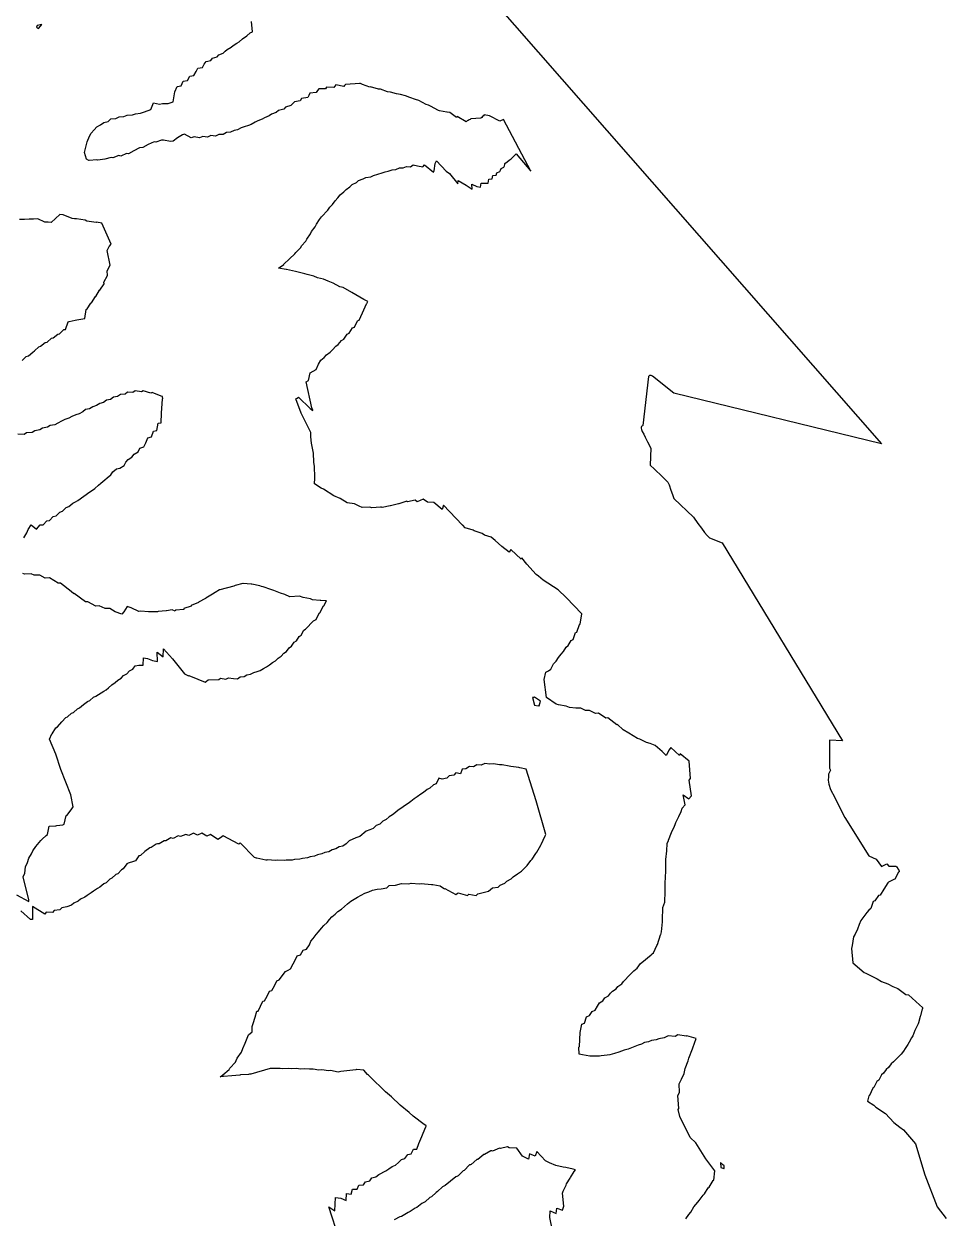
# Model space of a CAD drawing. Header units: metres. Extents: x 706349 to 713144, y 2649082 to 2655455.
# Drawn here: x 707051.3 to 707346.7, y 2653064.9 to 2653447.3 of the extents above; entities that cross this region are included whole.
import ezdxf

# ---------------------------------------------------------------- set-up
doc = ezdxf.new("R2010")
doc.units = ezdxf.units.M
doc.layers.add('C-TOPO-MAJR', color=9, linetype='Continuous')
doc.layers.add('C-TOPO-MINR', color=8, linetype='Continuous')

msp = doc.modelspace()

# ---------------------------------------------------------------- linework, layer by layer
at = {"layer": 'C-TOPO-MAJR', "color": 9, "linetype": 'Continuous', "lineweight": -3, "flags": 128}
msp.add_lwpolyline([(707263.3, 2653064.66), (707264.27, 2653066.04), (707264.92, 2653066.77), (707265.88, 2653068.51), (707267.12, 2653069.96), (707267.63, 2653070.47), (707268.83, 2653072.25), (707269.24, 2653072.6), (707270.49, 2653074.53), (707270.81, 2653074.75), (707272.08, 2653076.86), (707272.3, 2653076.97), (707272.61, 2653079.99), (707269.69, 2653083.83), (707266.49, 2653088.96), (707264.75, 2653090.65), (707261.35, 2653097.44), (707260.87, 2653099.6), (707261.05, 2653099.93), (707260.76, 2653104.12), (707261.27, 2653105.13), (707261.23, 2653107.83), (707261.95, 2653109.35), (707262.8, 2653111.17), (707263.13, 2653112.73), (707264.07, 2653115.24), (707264.28, 2653116.12), (707265.47, 2653119.03), (707265.6, 2653119.4), (707266.63, 2653122.35), (707263.67, 2653123.23), (707263.41, 2653123.12), (707260.77, 2653123.55), (707259.89, 2653123.05), (707257.66, 2653123.25), (707257.05, 2653122.9), (707256.42, 2653122.54), (707254.62, 2653122.32), (707253.84, 2653121.96), (707252.27, 2653121.75), (707251.39, 2653121.35), (707250.07, 2653121.07), (707249.15, 2653120.55), (707248, 2653120.26), (707246.97, 2653119.82), (707245.88, 2653119.36), (707244.88, 2653119), (707243.59, 2653118.6), (707241.86, 2653117.96), (707240.47, 2653117.56), (707238.92, 2653117.15), (707238.15, 2653117), (707236.25, 2653116.84), (707235.64, 2653116.72), (707235.07, 2653116.69), (707232.97, 2653116.74), (707232.6, 2653116.7), (707230.17, 2653117.14), (707229.12, 2653117.39), (707229.02, 2653119.64), (707229.21, 2653119.79), (707229.52, 2653124.34), (707230.05, 2653126.97), (707230.86, 2653127.34), (707231.52, 2653129.3), (707232.47, 2653129.72), (707233.28, 2653131.02), (707234.31, 2653131.48), (707235.07, 2653132.7), (707235.7, 2653133.81), (707236.77, 2653134.48), (707237.42, 2653135.35), (707238.55, 2653136.05), (707239.17, 2653136.87), (707239.83, 2653137.53), (707241.01, 2653138.29), (707241.56, 2653139.06), (707242.78, 2653139.83), (707243.3, 2653140.58), (707243.88, 2653141.17), (707244.99, 2653142.31), (707245.53, 2653142.85), (707246.7, 2653144.09), (707247.73, 2653144.9), (707248.81, 2653146.38), (707249.24, 2653146.75), (707252.18, 2653149.21), (707252.55, 2653149.52), (707252.94, 2653149.81), (707253.98, 2653152.19), (707254.21, 2653152.43), (707255.21, 2653155.57), (707255.26, 2653155.63), (707255.52, 2653156.54), (707255.83, 2653159.75), (707255.83, 2653160.3), (707255.91, 2653164.36), (707256.54, 2653166.02), (707256.67, 2653169.49), (707256.66, 2653172.06), (707256.85, 2653174.15), (707256.86, 2653175.9), (707256.95, 2653178.66), (707256.95, 2653179.65), (707257.23, 2653182.49), (707257.33, 2653184.78), (707257.74, 2653185.81), (707257.79, 2653185.9), (707258.75, 2653188.39), (707259.68, 2653190.35), (707259.89, 2653190.88), (707260.13, 2653191.56), (707261.02, 2653193.49), (707261.85, 2653195.03), (707262.15, 2653196.15), (707263.1, 2653197.17), (707262.49, 2653200.45), (707264.27, 2653199.1), (707265.14, 2653200.05), (707264.41, 2653205.09), (707264.84, 2653205.65), (707264.43, 2653211.18), (707261.51, 2653213.54), (707261.29, 2653213.03), (707258.56, 2653215.52), (707258.02, 2653214.8), (707257, 2653212.98), (707255.72, 2653214.32), (707253.54, 2653216.16), (707251.92, 2653216.83), (707250.75, 2653217.14), (707248.6, 2653218.27), (707247.84, 2653218.43), (707245.1, 2653220.15), (707243.29, 2653221.26), (707241.45, 2653222.97), (707241.21, 2653222.85), (707238.28, 2653225.1), (707237.68, 2653224.92), (707235.34, 2653226.51), (707234.34, 2653226.42), (707232.51, 2653227.44), (707231.2, 2653227.38), (707229.72, 2653228.11), (707228.08, 2653228.18), (707226.1, 2653228.4), (707225.04, 2653228.77), (707222.5, 2653229.22), (707221.82, 2653229.46), (707218.68, 2653231.62), (707217.91, 2653237.3), (707218.46, 2653239.71), (707219.29, 2653240.12), (707220.09, 2653240.68), (707220.89, 2653242.35), (707221.74, 2653243.16), (707222.52, 2653244.37), (707223.38, 2653245.44), (707224.15, 2653246.26), (707224.99, 2653247.68), (707225.68, 2653248.22), (707226.59, 2653249.84), (707227.2, 2653250.14), (707227.96, 2653252.33), (707228.45, 2653252.47), (707229.24, 2653254.97), (707229.51, 2653255.04), (707230.05, 2653258.34), (707225, 2653263.57), (707222.47, 2653266.01), (707217.6, 2653269.13), (707216.14, 2653270.42), (707215.36, 2653271), (707212.35, 2653274.27), (707210.74, 2653276.3), (707210.56, 2653275.9), (707207.29, 2653278.99), (707206.75, 2653278.15), (707204.42, 2653279.94), (707202.28, 2653281.88), (707200.95, 2653282.9), (707198.82, 2653283.6), (707198.07, 2653284.09), (707195.52, 2653284.97), (707195.21, 2653285.12), (707192.68, 2653285.93), (707191.93, 2653286.79), (707191.69, 2653286.91), (707185.71, 2653293.19), (707185.29, 2653291.73), (707182.57, 2653293.97), (707180.57, 2653294.07), (707179.22, 2653295.04), (707177.32, 2653294.27), (707176.6, 2653294.71), (707174.15, 2653294.27), (707173.91, 2653294.4), (707171.43, 2653293.6), (707171.42, 2653293.6), (707171.41, 2653293.61), (707171.25, 2653293.55), (707168.78, 2653292.96), (707168.67, 2653292.96), (707166.06, 2653292.44), (707165.83, 2653292.47), (707165.53, 2653292.52), (707162.75, 2653292.34), (707162.16, 2653292.56), (707159.61, 2653292.46), (707158.69, 2653292.87), (707157.25, 2653293.6), (707154.85, 2653293.93), (707152.59, 2653295.27), (707150.61, 2653296.11), (707147.23, 2653298.27), (707146.49, 2653298.64), (707144.37, 2653299.97), (707144.5, 2653301.81), (707144.45, 2653302.17), (707144.41, 2653305.51), (707144.17, 2653306.92), (707144.02, 2653309.8), (707143.38, 2653313.02), (707143.22, 2653315.08), (707143.2, 2653316.47), (707140.13, 2653322.66), (707138.39, 2653327.19), (707138.83, 2653327.42), (707139.25, 2653327.71), (707142.99, 2653324.08), (707143.81, 2653323.42), (707143.84, 2653323.57), (707143.51, 2653324.34), (707141.74, 2653332.61), (707142.49, 2653333.07), (707142.97, 2653335.56), (707144.93, 2653336.58), (707145.69, 2653338.34), (707146.41, 2653339.56), (707147.48, 2653340.4), (707148.23, 2653341.3), (707149.36, 2653342.18), (707150.11, 2653342.91), (707151.19, 2653344.03), (707151.96, 2653344.56), (707153.03, 2653345.87), (707153.75, 2653346.32), (707154.81, 2653347.86), (707155.47, 2653348.22), (707156.57, 2653349.9), (707157.17, 2653350.17), (707158.2, 2653352.2), (707158.67, 2653352.41), (707159.73, 2653354.75), (707161.01, 2653357.59), (707161.18, 2653357.69), (707161.5, 2653358.4), (707160.39, 2653358.89), (707160.2, 2653358.97), (707156.3, 2653361.24), (707153.6, 2653362.82), (707152.49, 2653363.11), (707150.39, 2653364.28), (707148.77, 2653364.85), (707147.25, 2653365.54), (707145.35, 2653366), (707144.22, 2653366.49), (707142.01, 2653367.01), (707141.26, 2653367.26), (707138.73, 2653367.86), (707138.3, 2653367.96), (707135.44, 2653368.66), (707135.28, 2653368.66), (707132.91, 2653369.01), (707134.54, 2653370.27), (707134.58, 2653370.34), (707136.43, 2653372.04), (707138.09, 2653373.64), (707138.43, 2653374.07), (707140.01, 2653375.7), (707140.19, 2653376.15), (707141.65, 2653377.74), (707141.88, 2653378.35), (707143.12, 2653380.04), (707143.44, 2653380.79), (707144.61, 2653382.27), (707145.01, 2653383.12), (707146.02, 2653384.64), (707146.59, 2653385.49), (707148.71, 2653387.62), (707149.33, 2653388.56), (707150.16, 2653389.42), (707150.98, 2653390.57), (707151.91, 2653391.53), (707152.65, 2653392.57), (707153.74, 2653393.48), (707154.5, 2653394.26), (707155.73, 2653395.08), (707156.44, 2653395.81), (707157.79, 2653396.5), (707158.52, 2653397.13), (707160.01, 2653397.61), (707160.8, 2653398.09), (707162.38, 2653398.34), (707163.28, 2653398.71), (707166.07, 2653399.57), (707167.01, 2653399.87), (707168.03, 2653400.1), (707169.31, 2653400.51), (707170.41, 2653400.66), (707171.56, 2653401.14), (707172.76, 2653401.15), (707173.82, 2653401.62), (707175.14, 2653401.48), (707176.01, 2653402.1), (707177.4, 2653401.83), (707179.05, 2653401.47), (707179.6, 2653402.16), (707182.5, 2653399.83), (707182.74, 2653400.24), (707183.06, 2653402.6), (707183.46, 2653403.4), (707186.59, 2653400.06), (707187.63, 2653399.38), (707190.26, 2653396.07), (707190.44, 2653397.14), (707192.94, 2653395.58), (707194.86, 2653394.37), (707194.76, 2653395.92), (707196.41, 2653395.17), (707197.58, 2653395.03), (707197.79, 2653396.31), (707198.98, 2653396.21), (707200.01, 2653396.3), (707200.25, 2653397.53), (707201.29, 2653397.66), (707201.52, 2653398.67), (707202.55, 2653398.82), (707202.79, 2653399.6), (707203.7, 2653399.97), (707204, 2653400.47), (707204.2, 2653400.98), (707205.02, 2653401.39), (707205.19, 2653401.82), (707205.3, 2653402.22), (707205.36, 2653402.59), (707206.09, 2653403.07), (707206.77, 2653403.58), (707207.4, 2653404.08), (707207.96, 2653404.61), (707208.47, 2653405.14), (707208.96, 2653405.66), (707213.66, 2653400.08), (707204.93, 2653416.66), (707203.75, 2653416.08), (707200.41, 2653417.86), (707198.75, 2653418.12), (707198.5, 2653417.86), (707198.24, 2653417.59), (707197.96, 2653417.32), (707197.64, 2653417.06), (707194.47, 2653416.86), (707194.21, 2653416.67), (707193.93, 2653416.49), (707193.61, 2653416.33), (707193.24, 2653416.18), (707192.92, 2653415.89), (707190.13, 2653417.62), (707189.99, 2653417.47), (707189.83, 2653417.31), (707187.74, 2653418.85), (707186.88, 2653418.99), (707186.81, 2653419.02), (707184.41, 2653419.44), (707184.14, 2653419.54), (707181.54, 2653420.95), (707180.92, 2653421.21), (707180.17, 2653421.5), (707177.79, 2653422.69), (707176.7, 2653423.04), (707174.92, 2653423.65), (707173.51, 2653424.2), (707171.88, 2653424.66), (707170.62, 2653424.9), (707168.73, 2653425.4), (707167.82, 2653425.49), (707165.48, 2653426.34), (707164.88, 2653426.41), (707162.34, 2653427.07), (707162.09, 2653427.04), (707159.8, 2653427.88), (707158.95, 2653428.25), (707158.88, 2653428.19), (707154.27, 2653427.86), (707154.02, 2653427.49), (707153.82, 2653427.17), (707151.21, 2653427.79), (707150.87, 2653427.33), (707150.59, 2653426.9), (707148.28, 2653426.96), (707147.92, 2653426.44), (707145.74, 2653426.51), (707145.31, 2653425.9), (707144.95, 2653425.32), (707142.92, 2653425.09), (707142.56, 2653424.38), (707142.23, 2653423.7), (707140.24, 2653423.36), (707139.82, 2653422.67), (707137.93, 2653422.33), (707136.86, 2653421.1), (707135.07, 2653420.65), (707134.52, 2653420), (707132.82, 2653419.5), (707132.16, 2653418.93), (707130.61, 2653418.36), (707129.9, 2653417.8), (707128.42, 2653417.23), (707127.62, 2653416.77), (707126.22, 2653416.18), (707125.37, 2653415.77), (707124.11, 2653415.05), (707123.22, 2653414.71), (707121.85, 2653414.28), (707120.85, 2653413.99), (707119.71, 2653413.29), (707118.61, 2653413.15), (707117.45, 2653412.54), (707116.25, 2653412.47), (707115.12, 2653411.81), (707113.8, 2653411.89), (707112.67, 2653411.31), (707111.24, 2653411.48), (707110.15, 2653410.97), (707108.58, 2653411.23), (707107.55, 2653410.78), (707105.87, 2653411.06), (707104.93, 2653410.74), (707102.75, 2653411.92), (707102.09, 2653411.74), (707100.49, 2653410.83), (707099.11, 2653409.68), (707098.27, 2653409.59), (707096.06, 2653410.06), (707095.44, 2653410.07), (707093.58, 2653409.42), (707093, 2653409.48), (707091.16, 2653408.66), (707089.43, 2653407.71), (707088.32, 2653407.57), (707086.53, 2653406.61), (707084.81, 2653405.68), (707084.13, 2653405.79), (707082.36, 2653404.94), (707081.73, 2653405.09), (707079.83, 2653404.4), (707079.29, 2653404.53), (707077.29, 2653403.96), (707075.01, 2653403.63), (707074.68, 2653403.7), (707072.21, 2653403.5), (707072.08, 2653403.53), (707071.39, 2653403.99), (707070.68, 2653406.07), (707070.86, 2653406.54), (707071.54, 2653409.5), (707072.28, 2653411.32), (707072.88, 2653412.27), (707073.86, 2653413.37), (707074.72, 2653414.25), (707075.86, 2653414.95), (707076.91, 2653415.65), (707078.26, 2653415.99), (707079.21, 2653416.83), (707080.72, 2653416.95), (707081.78, 2653417.5), (707083.37, 2653417.58), (707084.36, 2653418.07), (707086.06, 2653418.12), (707087.03, 2653418.43), (707088.68, 2653418.72), (707089.58, 2653419), (707091.15, 2653419.54), (707092.02, 2653419.8), (707092.82, 2653421.97), (707094.75, 2653421.59), (707095.75, 2653421.76), (707097.56, 2653421.8), (707099.15, 2653422.32), (707099.66, 2653425.56), (707100.39, 2653427.18), (707101.68, 2653427.4), (707102.35, 2653428.97), (707103.74, 2653429.1), (707104.43, 2653430.5), (707105.78, 2653430.76), (707106.45, 2653432.04), (707107.05, 2653433.1), (707108.54, 2653433.33), (707109.1, 2653434.36), (707109.66, 2653435.19), (707111.15, 2653435.55), (707111.72, 2653436.32), (707113.17, 2653436.69), (707113.78, 2653437.39), (707115.12, 2653437.92), (707115.76, 2653438.56), (707116.44, 2653439.1), (707117.67, 2653439.8), (707118.33, 2653440.36), (707119.56, 2653441.06), (707120.27, 2653441.53), (707121.36, 2653442.46), (707122.71, 2653443.44), (707123.75, 2653444.43), (707124.51, 2653444.77), (707124.17, 2653447.98)], dxfattribs=at)
for points in [[(707214.87, 2653231.65), (707214.59, 2653231.59), (707214.25, 2653231.56), (707214.86, 2653229.16), (707216.06, 2653228.87), (707216.14, 2653228.98), (707216.35, 2653228.88), (707216.72, 2653230.36), (707214.87, 2653231.65)], [(707275.48, 2653080.72), (707275.56, 2653080.72), (707275.56, 2653081.59), (707275.03, 2653082.05), (707274.85, 2653082.23), (707274.43, 2653082.71), (707274.51, 2653081.02), (707275.48, 2653080.72)]]:
    msp.add_lwpolyline(points, close=True, dxfattribs=at)
at = {"layer": 'C-TOPO-MINR', "color": 8, "linetype": 'Continuous', "lineweight": -3, "flags": 128}
for points, elevation in [([(707194.05, 2653463.43), (707325.94, 2653312.8), (707259.52, 2653329.07), (707252.63, 2653334.47), (707252.22, 2653334.72), (707252.02, 2653334.65), (707251.69, 2653334.69), (707251.38, 2653334.36), (707249.57, 2653318.65), (707249.39, 2653318.58), (707249.19, 2653318.5), (707249.08, 2653318.34), (707249.02, 2653318.1), (707249.04, 2653317.77), (707249.15, 2653317.34), (707249.37, 2653316.78), (707249.82, 2653315.92), (707250.32, 2653314.89), (707251.04, 2653313.46), (707252.13, 2653311.41), (707251.89, 2653305.92), (707253.26, 2653304.64), (707255.76, 2653302.31), (707257.59, 2653300.53), (707257.94, 2653299.67), (707258.53, 2653297.95), (707259.04, 2653296.57), (707259.43, 2653295.29), (707265.78, 2653289.27), (707267.19, 2653287.32), (707268.33, 2653285.78), (707269.32, 2653284.4), (707270.12, 2653283.45), (707270.84, 2653282.71), (707274.92, 2653281.05), (707313.44, 2653217.66), (707309.28, 2653217.88), (707309.34, 2653208.92), (707309.61, 2653208.26), (707309.32, 2653207.68), (707309.03, 2653207.01), (707309, 2653206.13), (707308.95, 2653205.13), (707309.16, 2653203.83), (707309.68, 2653202.12), (707311.02, 2653199.55), (707312.67, 2653196.26), (707314.19, 2653193.15), (707321.87, 2653180.85), (707324.27, 2653179.75), (707326.01, 2653177.43), (707327.7, 2653178.3), (707328.35, 2653177.57), (707330.57, 2653177.58), (707330.71, 2653177.46), (707330.8, 2653177.4), (707330.86, 2653177.37), (707330.91, 2653177.34), (707330.95, 2653177.33), (707330.99, 2653177.32), (707331.02, 2653177.28), (707331.26, 2653176.75), (707331.27, 2653176.73), (707331.28, 2653176.71), (707331.3, 2653176.68), (707331.33, 2653176.64), (707331.36, 2653176.59), (707331.4, 2653176.53), (707331.45, 2653176.45), (707331.5, 2653176.35), (707331.56, 2653176.22), (707331.62, 2653176.05), (707331.65, 2653175.86), (707331.62, 2653175.72), (707331.41, 2653175.6), (707330.21, 2653173.38), (707329.95, 2653173.32), (707328.23, 2653172.44), (707328.02, 2653172.21), (707326.7, 2653170.15), (707325.53, 2653168.28), (707325.04, 2653168.13), (707323.86, 2653166.46), (707323.28, 2653166.27), (707322.56, 2653164.05), (707321.97, 2653163.44), (707321.31, 2653162.72), (707319.4, 2653160.16), (707318.81, 2653158.86), (707318.26, 2653157.36), (707317.57, 2653155.77), (707316.96, 2653154.94), (707316.55, 2653152.19), (707316.4, 2653151.17), (707316.78, 2653146.56), (707320.42, 2653143.56), (707320.96, 2653143.31), (707321.65, 2653142.98), (707324.61, 2653141.51), (707326, 2653140.6), (707328.03, 2653139.89), (707329.63, 2653139.02), (707331.26, 2653138.42), (707333.78, 2653136.47), (707334.62, 2653136.37), (707338.17, 2653133.2), (707339.16, 2653132.31), (707339.06, 2653131.86), (707339.04, 2653131.83), (707338.51, 2653129.6), (707338.41, 2653129.43), (707337.85, 2653127.39), (707337.67, 2653127.05), (707336.92, 2653125.37), (707336.63, 2653124.94), (707336.03, 2653123.19), (707335.62, 2653122.61), (707334.85, 2653121.2), (707334.36, 2653120.49), (707333.61, 2653119.22), (707333.02, 2653118.37), (707332.23, 2653117.39), (707331.47, 2653116.51), (707329.87, 2653114.91), (707329.06, 2653114.24), (707328.25, 2653113.12), (707327.51, 2653112.5), (707326.64, 2653111.27), (707325.96, 2653110.71), (707325.08, 2653109.08), (707324.53, 2653108.66), (707323.57, 2653106.74), (707323.19, 2653106.47), (707322.13, 2653104.13), (707321.97, 2653104.02), (707321.5, 2653102.32), (707323.47, 2653101.04), (707324.18, 2653100.36), (707327.28, 2653098.35), (707329.9, 2653095.53), (707331.85, 2653094.02), (707333.05, 2653093.1), (707336.86, 2653088.68), (707339.87, 2653078.68), (707343.81, 2653068.5), (707346.67, 2653064.69)], 2), ([(707050.79, 2653339.45), (707052.05, 2653340.71), (707052.82, 2653340.94), (707054.13, 2653342.15), (707054.74, 2653342.57), (707056.07, 2653343.84), (707056.68, 2653344.11), (707058.11, 2653345.2), (707058.74, 2653345.39), (707060.12, 2653346.61), (707060.73, 2653346.79), (707062.16, 2653347.92), (707062.75, 2653348.06), (707064.1, 2653349.36), (707064.68, 2653349.45), (707065.46, 2653351.9), (707065.86, 2653351.96), (707067.79, 2653352.43), (707068.29, 2653352.51), (707070.24, 2653352.81), (707070.81, 2653352.96), (707071.25, 2653355.82), (707071.56, 2653355.97), (707072.79, 2653357.82), (707072.98, 2653357.96), (707074.23, 2653359.92), (707074.31, 2653360.02), (707075.54, 2653361.95), (707075.62, 2653362.05), (707077.07, 2653363.98), (707076.95, 2653364.59), (707078.11, 2653366.73), (707077.97, 2653368.17), (707078.96, 2653370.03), (707078.02, 2653374.75), (707078.59, 2653375.97), (707079.24, 2653376.75), (707076.29, 2653383.48), (707074.57, 2653383.79), (707074.49, 2653383.69), (707071.44, 2653384.07), (707070.9, 2653384.41), (707068.21, 2653384.8), (707067.54, 2653384.88), (707066.76, 2653384.96), (707063.91, 2653386.16), (707062.78, 2653386.21), (707060.03, 2653383.72), (707059.08, 2653383.75), (707057.98, 2653383.8), (707055.77, 2653384.82), (707054.42, 2653384.77), (707053.02, 2653384.73), (707051.56, 2653384.67), (707049.89, 2653384.64)], -2), ([(707051.27, 2653282.67), (707052.3, 2653284.28), (707052.71, 2653285.38), (707053.62, 2653286.89), (707055.38, 2653285.49), (707056.52, 2653286.84), (707057.47, 2653286.85), (707058.62, 2653288.17), (707059.55, 2653288.26), (707060.72, 2653289.53), (707061.62, 2653289.7), (707062.81, 2653290.94), (707063.67, 2653291.24), (707064.88, 2653292.37), (707065.73, 2653292.73), (707066.97, 2653293.79), (707067.82, 2653294.17), (707068.61, 2653294.65), (707072.48, 2653297.45), (707073.29, 2653297.95), (707074.04, 2653298.54), (707075.24, 2653299.6), (707076.01, 2653300.21), (707077.19, 2653301.26), (707077.96, 2653301.93), (707079.21, 2653302.86), (707079.83, 2653303.8), (707080.98, 2653304.74), (707082.07, 2653305.05), (707083.38, 2653305.84), (707083.93, 2653306.9), (707084.68, 2653307.83), (707085.89, 2653308.56), (707086.64, 2653309.53), (707087.87, 2653310.18), (707088.5, 2653311.38), (707089.78, 2653311.88), (707090.4, 2653313.14), (707091.03, 2653314.76), (707092.19, 2653315.06), (707092.8, 2653316.84), (707093.89, 2653317.07), (707094.29, 2653319.43), (707095.28, 2653319.48), (707095.42, 2653322.64), (707095.72, 2653327.2), (707095.82, 2653327.18), (707095.76, 2653327.93), (707095.31, 2653328.11), (707092.35, 2653329.22), (707091.96, 2653329.06), (707089.56, 2653329.77), (707088.93, 2653329.43), (707086.97, 2653329.75), (707086.21, 2653329.25), (707084.55, 2653329.29), (707083.71, 2653328.67), (707082.22, 2653328.6), (707081.33, 2653327.92), (707079.99, 2653327.69), (707079.04, 2653327.02), (707077.78, 2653326.75), (707076.78, 2653326.08), (707075.62, 2653325.68), (707074.57, 2653325.05), (707073.42, 2653324.64), (707072.29, 2653324.05), (707071.09, 2653323.77), (707070.17, 2653322.99), (707069.03, 2653322.39), (707067.9, 2653322.07), (707066.7, 2653321.53), (707065.68, 2653321.03), (707064.38, 2653320.59), (707063.4, 2653320.07), (707062.17, 2653319.45), (707061.18, 2653318.93), (707059.74, 2653318.64), (707058.83, 2653318.08), (707057.32, 2653317.77), (707056.44, 2653317.24), (707054.8, 2653317), (707053.99, 2653316.43), (707052.16, 2653316.34), (707051.43, 2653315.83), (707049.37, 2653315.89)], -2), ([(707048.95, 2653168.42), (707052.85, 2653166.26), (707052.89, 2653166.46), (707052.92, 2653166.73), (707051.1, 2653174.11), (707051.57, 2653175.28), (707051.86, 2653177.36), (707052.5, 2653178.76), (707052.9, 2653180.1), (707053.73, 2653181.54), (707054.14, 2653182.47), (707055.16, 2653183.9), (707055.63, 2653184.45), (707056.75, 2653185.78), (707057.2, 2653186.16), (707058.48, 2653187.39), (707058.9, 2653187.69), (707059.41, 2653190.41), (707061.52, 2653190.47), (707061.86, 2653190.58), (707063.75, 2653190.82), (707064.17, 2653190.96), (707064.89, 2653193.77), (707065.09, 2653193.78), (707066.43, 2653195.61), (707066.51, 2653195.6), (707067.1, 2653196.51), (707066.34, 2653200.39), (707063.18, 2653208.52), (707061.56, 2653213.43), (707059.56, 2653218.19), (707060.27, 2653219.89), (707060.42, 2653219.95), (707061.54, 2653221.84), (707062.12, 2653222.17), (707063.45, 2653223.77), (707064.7, 2653225.21), (707065.23, 2653225.38), (707066.58, 2653226.6), (707067.17, 2653226.81), (707068.49, 2653227.98), (707069.13, 2653228.21), (707070.44, 2653229.32), (707071.71, 2653230.27), (707072.44, 2653230.59), (707073.62, 2653231.64), (707074.37, 2653232.03), (707076.9, 2653233.56), (707077.64, 2653234.06), (707078.37, 2653234.7), (707079.48, 2653235.6), (707080.58, 2653236.4), (707081.36, 2653237.08), (707082.45, 2653237.76), (707083.22, 2653238.62), (707084.3, 2653239.2), (707085.1, 2653240.12), (707086.21, 2653240.59), (707087, 2653241.66), (707088.13, 2653241.91), (707089.47, 2653241.94), (707089.57, 2653244.26), (707090.88, 2653244.02), (707092.52, 2653243.46), (707094.16, 2653243.07), (707093.95, 2653246.07), (707095.97, 2653244.54), (707096.04, 2653247.18), (707098.86, 2653243.93), (707102.74, 2653239.12), (707104.02, 2653238.5), (707104.12, 2653238.59), (707107.01, 2653237.47), (707109.38, 2653236.43), (707109.85, 2653236.82), (707110.31, 2653237.21), (707113.71, 2653237.28), (707114.31, 2653237.76), (707116.02, 2653237.45), (707116.82, 2653237.84), (707118.4, 2653237.61), (707119.73, 2653237.53), (707120.6, 2653238.15), (707121.82, 2653238.24), (707122.76, 2653238.83), (707123.93, 2653239), (707124.91, 2653239.62), (707126, 2653239.89), (707127.04, 2653240.25), (707128.06, 2653240.88), (707129.01, 2653241.42), (707130.02, 2653242.01), (707130.95, 2653242.74), (707131.91, 2653243.33), (707132.78, 2653244.18), (707133.66, 2653244.76), (707134.54, 2653245.77), (707135.39, 2653246.27), (707136.23, 2653247.5), (707137.01, 2653247.97), (707137.89, 2653249.24), (707138.58, 2653249.67), (707139.48, 2653251.14), (707140.09, 2653251.5), (707141.01, 2653253.14), (707141.5, 2653253.46), (707144.06, 2653256.09), (707144.46, 2653256.29), (707144.87, 2653256.5), (707145.89, 2653258.54), (707146.13, 2653258.71), (707147.27, 2653260.88), (707147.39, 2653260.93), (707148.28, 2653262.57), (707146.43, 2653262.58), (707146.21, 2653262.65), (707143.72, 2653262.88), (707143.09, 2653263.11), (707140.78, 2653263.54), (707139.62, 2653263.97), (707136.52, 2653263.8), (707134.93, 2653264.53), (707133.54, 2653264.96), (707131.41, 2653265.88), (707130.44, 2653266.2), (707127.93, 2653266.97), (707127.38, 2653267.13), (707126.93, 2653267.29), (707124.34, 2653267.86), (707124.15, 2653267.91), (707121.51, 2653268.02), (707121.48, 2653268.02), (707119.02, 2653267.4), (707119.01, 2653267.4), (707119.01, 2653267.4), (707118.51, 2653267.27), (707114.04, 2653266.02), (707114, 2653266), (707112.62, 2653265.24), (707111.76, 2653264.66), (707111.74, 2653264.63), (707109.54, 2653263.35), (707109.5, 2653263.26), (707107.28, 2653262.13), (707107.23, 2653261.96), (707104.94, 2653261.04), (707104.93, 2653260.78), (707102.52, 2653260.07), (707102.54, 2653259.78), (707099.82, 2653259.5), (707099.81, 2653259.24), (707098.8, 2653259.62), (707096.99, 2653259.3), (707096.92, 2653259.27), (707094.34, 2653259.06), (707094.12, 2653259.02), (707091.62, 2653259.04), (707091.2, 2653258.98), (707088.81, 2653259.2), (707088.17, 2653259.16), (707085.68, 2653260.23), (707084.4, 2653260.76), (707083.28, 2653259.05), (707082.7, 2653258.23), (707080.5, 2653259.05), (707078.8, 2653260.09), (707077.37, 2653260.04), (707075.44, 2653260.89), (707074.32, 2653260.82), (707071.76, 2653262.24), (707071.02, 2653262.22), (707067.45, 2653264.82), (707067.31, 2653264.81), (707066.49, 2653265.52), (707063.08, 2653268.16), (707062.26, 2653268.17), (707059.54, 2653269.91), (707058.14, 2653269.82), (707056.47, 2653270.72), (707054.59, 2653270.72), (707053.62, 2653271.13), (707051.5, 2653271.07), (707050.95, 2653271.24)], -2), ([(707152.26, 2653058.22), (707149, 2653068.49), (707150.87, 2653067.22), (707151.1, 2653071.46), (707152.84, 2653071.2), (707154.5, 2653070.53), (707154.64, 2653072.74), (707156.17, 2653072.56), (707156.55, 2653074.14), (707158.04, 2653074.14), (707158.56, 2653075.42), (707160.04, 2653075.51), (707160.7, 2653076.52), (707162.07, 2653076.8), (707162.79, 2653077.71), (707164.07, 2653078.12), (707164.96, 2653078.83), (707167.22, 2653080.03), (707168.17, 2653080.67), (707169.27, 2653081.34), (707170.31, 2653081.85), (707171.31, 2653082.63), (707172.27, 2653083.68), (707173.33, 2653083.99), (707174.24, 2653085.24), (707175.32, 2653085.42), (707176.1, 2653086.93), (707177.18, 2653086.96), (707177.85, 2653088.72), (707178.72, 2653090.98), (707179.94, 2653093.91), (707180.08, 2653093.92), (707180.19, 2653094.41), (707179.68, 2653094.7), (707179.55, 2653094.81), (707175.97, 2653097.46), (707174.69, 2653098.73), (707171.8, 2653101.04), (707169.03, 2653103.7), (707167.11, 2653105.32), (707162.11, 2653110.24), (707161.64, 2653110.65), (707161.37, 2653110.87), (707160.21, 2653112.22), (707157.94, 2653112.5), (707157.79, 2653112.44), (707157.63, 2653112.38), (707152.79, 2653111.81), (707152.42, 2653111.72), (707151.99, 2653111.65), (707149.52, 2653112.08), (707148.86, 2653111.98), (707146.72, 2653112.34), (707145.82, 2653112.25), (707143.95, 2653112.59), (707142.82, 2653112.52), (707141.27, 2653112.71), (707139.94, 2653112.61), (707138.6, 2653112.77), (707137.07, 2653112.7), (707135.99, 2653112.79), (707134.27, 2653112.71), (707133.41, 2653112.75), (707131.41, 2653112.73), (707130.77, 2653112.74), (707130.21, 2653112.74), (707124.05, 2653111), (707123.61, 2653110.94), (707123.23, 2653110.86), (707120.73, 2653110.72), (707120.49, 2653110.65), (707117.93, 2653110.46), (707115.21, 2653110.19), (707115.15, 2653110.16), (707114.21, 2653110.05), (707114.95, 2653110.66), (707114.99, 2653110.64), (707115.01, 2653110.7), (707117.03, 2653112.46), (707117.13, 2653112.65), (707117.25, 2653112.92), (707119.07, 2653114.83), (707119.29, 2653115.37), (707119.6, 2653116.1), (707121.05, 2653117.96), (707121.45, 2653119.19), (707122.13, 2653120.87), (707123.25, 2653123.5), (707124.45, 2653124.55), (707124.43, 2653126.26), (707124.7, 2653127.16), (707125.38, 2653129.19), (707125.96, 2653131.09), (707126.35, 2653131.09), (707127.1, 2653132.77), (707127.83, 2653134.34), (707128.41, 2653134.4), (707129.26, 2653135.93), (707130, 2653137.51), (707130.69, 2653137.7), (707131.56, 2653139.22), (707132.33, 2653140.83), (707133.12, 2653141.12), (707135.14, 2653143.81), (707135.94, 2653144.22), (707136.66, 2653144.68), (707137.58, 2653146.31), (707138.04, 2653147.27), (707138.89, 2653148.81), (707139.91, 2653149.13), (707140.8, 2653150.66), (707141.82, 2653151.01), (707142.81, 2653152.4), (707143.24, 2653153.54), (707143.96, 2653154.43), (707144.91, 2653155.68), (707145.66, 2653156.56), (707146.63, 2653157.66), (707147.37, 2653158.57), (707148.41, 2653159.51), (707149.16, 2653160.43), (707149.96, 2653161.38), (707151.03, 2653162.17), (707151.89, 2653163.09), (707153, 2653163.8), (707153.95, 2653164.62), (707154.94, 2653165.49), (707156.03, 2653166.3), (707158.17, 2653167.63), (707159.31, 2653168.3), (707160.5, 2653168.88), (707161.78, 2653169.32), (707162.97, 2653169.83), (707164.46, 2653170.16), (707165.78, 2653170.35), (707167.51, 2653170.65), (707168.35, 2653171.35), (707170.35, 2653171.49), (707172.28, 2653172.04), (707174.59, 2653171.94), (707175.35, 2653172.11), (707178.03, 2653171.95), (707178.57, 2653172.04), (707181.84, 2653171.64), (707182.08, 2653171.67), (707182.28, 2653171.69), (707184.66, 2653171.31), (707186, 2653170.33), (707186.12, 2653170.43), (707189.7, 2653168.45), (707190.08, 2653168.76), (707190.44, 2653169.06), (707193.34, 2653168.16), (707193.84, 2653168.63), (707196.15, 2653168.22), (707196.74, 2653168.75), (707200.09, 2653169.51), (707200.78, 2653170.08), (707201.44, 2653170.65), (707203.16, 2653170.84), (707203.8, 2653171.49), (707205.32, 2653172.11), (707205.96, 2653172.75), (707207.41, 2653173.51), (707208.01, 2653174.13), (707209.43, 2653175.08), (707210.68, 2653176.01), (707211.96, 2653177.23), (707212.46, 2653177.75), (707213.65, 2653179.36), (707214.08, 2653179.76), (707215.29, 2653181.66), (707215.6, 2653181.99), (707216.84, 2653184.28), (707217.02, 2653184.48), (707218.25, 2653187.26), (707218.28, 2653187.29), (707218.46, 2653187.74), (707215.39, 2653198.5), (707212.22, 2653208.64), (707210.1, 2653209.05), (707209.82, 2653209.12), (707207.31, 2653209.52), (707206.71, 2653209.6), (707204.49, 2653209.98), (707203.6, 2653210), (707201.68, 2653210.33), (707200.59, 2653210.17), (707198.95, 2653210.39), (707197.8, 2653209.95), (707196.42, 2653210.04), (707195.26, 2653209.4), (707194.01, 2653209.46), (707192.82, 2653208.73), (707191.72, 2653208.66), (707191.11, 2653207.08), (707189.67, 2653207.47), (707188.98, 2653206.69), (707187.47, 2653206.48), (707186.79, 2653205.69), (707185.29, 2653205.45), (707184.19, 2653205.74), (707183.36, 2653203.93), (707182.46, 2653203.57), (707181.35, 2653202.52), (707180.44, 2653202.11), (707179.32, 2653201.12), (707178.39, 2653200.64), (707177.28, 2653199.73), (707176.36, 2653199.16), (707175.28, 2653198.29), (707174.36, 2653197.67), (707173.26, 2653196.92), (707172.33, 2653196.23), (707171.23, 2653195.52), (707170.3, 2653194.79), (707169.36, 2653193.96), (707168.29, 2653193.37), (707167.32, 2653192.5), (707166.24, 2653191.94), (707165.26, 2653191.02), (707164.18, 2653190.53), (707163.16, 2653189.64), (707162.06, 2653189.2), (707160.89, 2653188.76), (707158.88, 2653187.06), (707157.63, 2653186.59), (707155.44, 2653185.66), (707154.51, 2653184.72), (707153.41, 2653184.01), (707152.28, 2653183.71), (707151.2, 2653183.06), (707150.02, 2653182.82), (707148.98, 2653182.2), (707147.74, 2653181.97), (707146.71, 2653181.47), (707145.4, 2653181.23), (707144.44, 2653180.79), (707143.01, 2653180.58), (707142.12, 2653180.19), (707140.57, 2653180.02), (707139.73, 2653179.76), (707137.98, 2653179.67), (707137.25, 2653179.48), (707135.27, 2653179.5), (707134.66, 2653179.34), (707132.41, 2653179.45), (707131.95, 2653179.34), (707129.38, 2653179.58), (707129.08, 2653179.52), (707128.79, 2653179.47), (707125.91, 2653180.14), (707125.84, 2653180.16), (707125.2, 2653180.32), (707120.56, 2653185.01), (707120.13, 2653184.56), (707115.19, 2653187.22), (707114.31, 2653186.65), (707113.43, 2653186.08), (707111.1, 2653187.69), (707109.93, 2653187.14), (707108.26, 2653188.15), (707106.9, 2653187.48), (707105.6, 2653188.13), (707104.13, 2653187.38), (707103.15, 2653187.73), (707101.52, 2653187.06), (707100.72, 2653187.3), (707099.09, 2653186.46), (707098.42, 2653186.62), (707096.8, 2653185.65), (707096.24, 2653185.69), (707094.6, 2653184.69), (707094.11, 2653184.67), (707093.68, 2653184.6), (707092.07, 2653183.51), (707091.64, 2653183.4), (707090.07, 2653182.25), (707088.62, 2653181.02), (707088.16, 2653180.85), (707087.02, 2653179.23), (707086.45, 2653179.06), (707084.73, 2653178.5), (707084.26, 2653178.26), (707083.16, 2653176.66), (707082.6, 2653176.38), (707081.4, 2653175.13), (707080.73, 2653174.9), (707079.52, 2653173.71), (707078.86, 2653173.38), (707077.64, 2653172.24), (707076.93, 2653171.86), (707075.66, 2653170.85), (707074.93, 2653170.43), (707073.6, 2653169.55), (707072.86, 2653169.07), (707071.55, 2653168.19), (707070.8, 2653167.66), (707069.41, 2653166.94), (707068.67, 2653166.39), (707067.27, 2653165.72), (707066.55, 2653165.11), (707065.09, 2653164.56), (707063.42, 2653164.2), (707062.83, 2653163.57), (707061.01, 2653163.38), (707060.49, 2653162.76), (707058.4, 2653162.83), (707058.01, 2653162.24), (707054.04, 2653164.66), (707054.11, 2653164.31), (707054.1, 2653160.48), (707053.38, 2653160.53), (707050.3, 2653163.29)], -2), ([(707220.57, 2653060.85), (707219.81, 2653065.1), (707219.9, 2653067.22), (707221.75, 2653066.37), (707222.04, 2653068), (707223.8, 2653067.4), (707224.26, 2653068.72), (707223.82, 2653072.82), (707224.04, 2653073.45), (707224.99, 2653075.45), (707225.13, 2653075.83), (707226.29, 2653077.65), (707226.37, 2653077.84), (707227.57, 2653079.75), (707227.94, 2653080.37), (707227.18, 2653080.54), (707224.89, 2653081.07), (707224.07, 2653081.2), (707221.73, 2653081.72), (707219.63, 2653082.54), (707218.33, 2653083.18), (707215.55, 2653086.23), (707215.1, 2653084.71), (707213.29, 2653085.44), (707212.96, 2653083.74), (707210.99, 2653084.66), (707209.14, 2653087.21), (707206.76, 2653087.42), (707206.24, 2653087.66), (707203.97, 2653087.15), (707203.6, 2653087.28), (707201.43, 2653086.33), (707201.14, 2653086.4), (707200.9, 2653086.46), (707198.83, 2653085.2), (707198.6, 2653085.22), (707196.67, 2653083.64), (707196.41, 2653083.63), (707194.6, 2653082), (707194.31, 2653081.95), (707194.04, 2653081.9), (707192.32, 2653080.11), (707192.01, 2653080), (707190.36, 2653078.38), (707190.01, 2653078.21), (707189.66, 2653078.03), (707186.19, 2653075.31), (707185.79, 2653075.11), (707185.4, 2653074.9), (707183.83, 2653073.36), (707183.38, 2653073.1), (707181.82, 2653071.69), (707181.32, 2653071.42), (707179.78, 2653070.07), (707178.74, 2653069.49), (707177.16, 2653068.28), (707176.61, 2653068.04), (707174.98, 2653066.93), (707174.42, 2653066.71), (707172.74, 2653065.65), (707172.22, 2653065.43), (707171.71, 2653065.25), (707169.9, 2653064.33)], -2)]:
    msp.add_lwpolyline(points, dxfattribs=dict(at, elevation=elevation))
at = {"layer": 'C-TOPO-MINR', "color": 8, "linetype": 'Continuous', "lineweight": -3, "elevation": -2, "flags": 128}
msp.add_lwpolyline([(707055.62, 2653446.74), (707055.56, 2653446.73), (707055.39, 2653446.23), (707055.98, 2653445.84), (707056.03, 2653445.88), (707056.08, 2653445.92), (707057.04, 2653447.08), (707055.62, 2653446.74)], close=True, dxfattribs=at)

doc.saveas('drawing.dxf')
